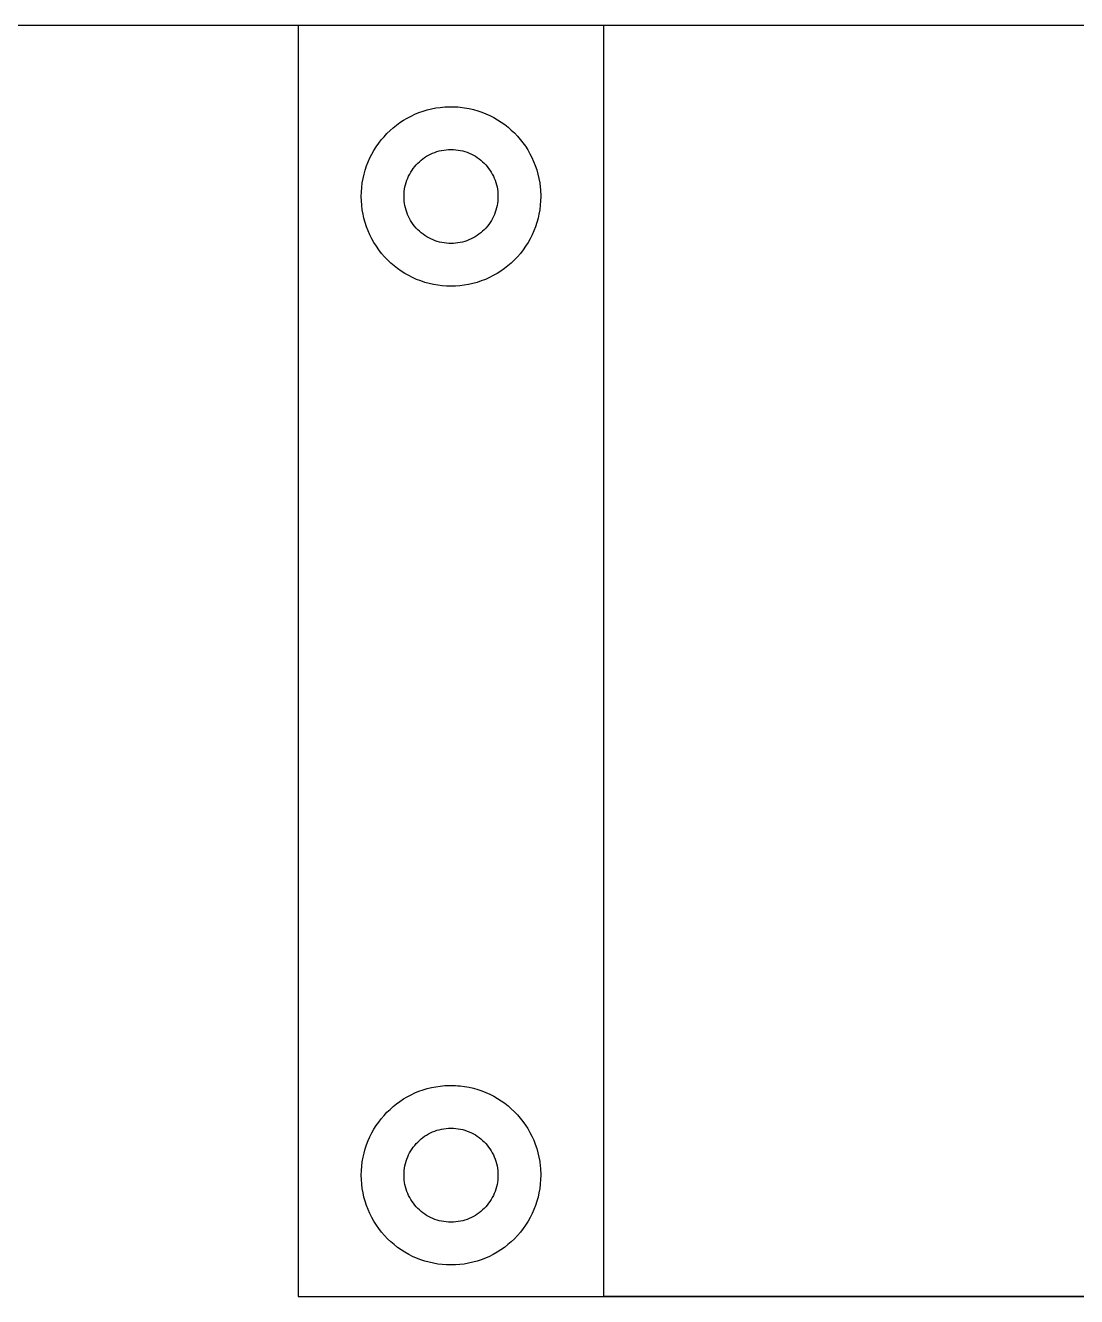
# Model space of a CAD drawing. Extents: x -29462 to 42578, y -23213 to 32194.
# Drawn here: x 16454 to 19187, y 12823 to 16127 of the extents above; entities that cross this region are included whole.
import ezdxf

# ---------------------------------------------------------------- set-up
doc = ezdxf.new("R2010")
doc.units = 0

msp = doc.modelspace()

# ---------------------------------------------------------------- linework, layer by layer
at = {"layer": 'Layer 1'}
for p, q in [((17188.7, 16126.8), (4245.9, 16126.8)), ((17163, 16126.8), (17163, 12822.9)), ((42419.5, 16126.8), (17163, 16126.8)), ((17163, 16126.8), (17163, 16126.8)), ((17957.8, 16126.8), (17188.7, 16126.8)), ((17957.8, 12822.9), (17957.8, 16126.8)), ((17456.482239, 15891.163173), (17466.629437, 15895.917627)), ((17466.629437, 15895.917627), (17477.036864, 15900.19275)), ((17477.036864, 15900.19275), (17487.690529, 15903.974288)), ((17487.690529, 15903.974288), (17498.576441, 15907.247987)), ((17498.576441, 15907.247987), (17509.680607, 15909.999593)), ((17509.680607, 15909.999593), (17520.989038, 15912.214851)), ((17520.989038, 15912.214851), (17532.487741, 15913.879508)), ((17532.487741, 15913.879508), (17544.162726, 15914.979309)), ((17544.162726, 15914.979309), (17556, 15915.5)), ((17556, 15915.5), (17560.4, 15915.5)), ((17556, 15915.5), (17556, 15915.5)), ((17560.4, 15915.5), (17566.419409, 15915.423015)), ((17566.419409, 15915.423015), (17572.40128, 15915.194985)), ((17572.40128, 15915.194985), (17578.343783, 15914.817741)), ((17578.343783, 15914.817741), (17584.245087, 15914.293111)), ((17584.245087, 15914.293111), (17595.916775, 15912.809015)), ((17595.916775, 15912.809015), (17607.401702, 15910.757335)), ((17607.401702, 15910.757335), (17618.685223, 15908.152708)), ((17618.685223, 15908.152708), (17629.752694, 15905.009772)), ((17629.752694, 15905.009772), (17640.589472, 15901.343165)), ((17640.589472, 15901.343165), (17651.180913, 15897.167525)), ((17651.180913, 15897.167525), (17661.512371, 15892.497489)), ((17661.512371, 15892.497489), (17671.569205, 15887.347694)), ((17401.84738, 15853.368736), (17410.139385, 15860.699837)), ((17410.139385, 15860.699837), (17418.775567, 15867.637133)), ((17418.775567, 15867.637133), (17427.741934, 15874.166368)), ((17427.741934, 15874.166368), (17437.024497, 15880.27329)), ((17437.024497, 15880.27329), (17446.609262, 15885.943643)), ((17446.609262, 15885.943643), (17456.482239, 15891.163173)), ((17671.569205, 15887.347694), (17681.336769, 15881.732779)), ((17681.336769, 15881.732779), (17690.80042, 15875.667381)), ((17690.80042, 15875.667381), (17699.945514, 15869.166138)), ((17699.945514, 15869.166138), (17708.757407, 15862.243687)), ((17708.757407, 15862.243687), (17717.221454, 15854.914666)), ((17372.400959, 15820.391355), (17379.176342, 15829.155138)), ((17379.176342, 15829.155138), (17386.351867, 15837.582132)), ((17386.351867, 15837.582132), (17393.913544, 15845.658083)), ((17393.913544, 15845.658083), (17401.84738, 15853.368736)), ((17717.221454, 15854.914666), (17725.323013, 15847.193713)), ((17725.323013, 15847.193713), (17733.047439, 15839.095465)), ((17733.047439, 15839.095465), (17740.380087, 15830.634561)), ((17740.380087, 15830.634561), (17747.306315, 15821.825637)), ((17354.615578, 15792.221812), (17360.106586, 15801.910438)), ((17360.106586, 15801.910438), (17366.03971, 15811.305037)), ((17366.03971, 15811.305037), (17372.400959, 15820.391355)), ((17507.197062, 15792.23368), (17512.590632, 15794.686428)), ((17512.590632, 15794.686428), (17518.120303, 15796.881731)), ((17518.120303, 15796.881731), (17523.778469, 15798.811965)), ((17523.778469, 15798.811965), (17529.557526, 15800.469507)), ((17529.557526, 15800.469507), (17535.449869, 15801.846732)), ((17535.449869, 15801.846732), (17541.447893, 15802.936018)), ((17541.447893, 15802.936018), (17547.543992, 15803.72974)), ((17547.543992, 15803.72974), (17553.730563, 15804.220275)), ((17553.730563, 15804.220275), (17560, 15804.4)), ((17560, 15804.4), (17560.4, 15804.4)), ((17560, 15804.4), (17560, 15804.4)), ((17560.4, 15804.4), (17566.684329, 15804.240091)), ((17566.684329, 15804.240091), (17572.88624, 15803.767739)), ((17572.88624, 15803.767739), (17578.99807, 15802.990603)), ((17578.99807, 15802.990603), (17585.012152, 15801.916343)), ((17585.012152, 15801.916343), (17590.920822, 15800.552617)), ((17590.920822, 15800.552617), (17596.716414, 15798.907085)), ((17596.716414, 15798.907085), (17602.391262, 15796.987405)), ((17602.391262, 15796.987405), (17607.937702, 15794.801236)), ((17607.937702, 15794.801236), (17613.348068, 15792.356238)), ((17747.306315, 15821.825637), (17753.811479, 15812.683331)), ((17753.811479, 15812.683331), (17759.880934, 15803.222281)), ((17759.880934, 15803.222281), (17765.500036, 15793.457125)), ((17765.500036, 15793.457125), (17770.654141, 15783.4025)), ((17337.352539, 15750.812125), (17340.935168, 15761.534316)), ((17340.935168, 15761.534316), (17345.015878, 15772.019497)), ((17345.015878, 15772.019497), (17349.580679, 15782.253414)), ((17349.580679, 15782.253414), (17354.615578, 15792.221812)), ((17462.41997, 15755.223918), (17466.034264, 15759.831817)), ((17466.034264, 15759.831817), (17469.860709, 15764.258507)), ((17469.860709, 15764.258507), (17473.891698, 15768.496365)), ((17473.891698, 15768.496365), (17478.119627, 15772.537767)), ((17478.119627, 15772.537767), (17482.53689, 15776.37509)), ((17482.53689, 15776.37509), (17487.135884, 15780.000709)), ((17487.135884, 15780.000709), (17491.909003, 15783.407001)), ((17491.909003, 15783.407001), (17496.848642, 15786.586343)), ((17496.848642, 15786.586343), (17501.947197, 15789.53111)), ((17501.947197, 15789.53111), (17507.197062, 15792.23368)), ((17613.348068, 15792.356238), (17618.614695, 15789.660069)), ((17618.614695, 15789.660069), (17623.729918, 15786.720388)), ((17623.729918, 15786.720388), (17628.686071, 15783.544855)), ((17628.686071, 15783.544855), (17633.475489, 15780.141128)), ((17633.475489, 15780.141128), (17638.090508, 15776.516867)), ((17638.090508, 15776.516867), (17642.52346, 15772.67973)), ((17642.52346, 15772.67973), (17646.766682, 15768.637376)), ((17646.766682, 15768.637376), (17650.812509, 15764.397465)), ((17650.812509, 15764.397465), (17654.653273, 15759.967655)), ((17654.653273, 15759.967655), (17658.281312, 15755.355605)), ((17770.654141, 15783.4025), (17775.328607, 15773.073045)), ((17775.328607, 15773.073045), (17779.508787, 15762.483395)), ((17779.508787, 15762.483395), (17783.18004, 15751.648191)), ((17329.733058, 15717.366033), (17331.737493, 15728.713729)), ((17331.737493, 15728.713729), (17334.281984, 15739.867178)), ((17334.281984, 15739.867178), (17337.352539, 15750.812125)), ((17445.615221, 15724.198066), (17447.796915, 15729.73312)), ((17447.796915, 15729.73312), (17450.236387, 15735.132708)), ((17450.236387, 15735.132708), (17452.926034, 15740.389205)), ((17452.926034, 15740.389205), (17455.85825, 15745.494988)), ((17455.85825, 15745.494988), (17459.02543, 15750.442434)), ((17459.02543, 15750.442434), (17462.41997, 15755.223918)), ((17658.281312, 15755.355605), (17661.688959, 15750.568975)), ((17661.688959, 15750.568975), (17664.868548, 15745.615423)), ((17664.868548, 15745.615423), (17667.812415, 15740.502609)), ((17667.812415, 15740.502609), (17670.512895, 15735.238191)), ((17670.512895, 15735.238191), (17672.962322, 15729.829828)), ((17672.962322, 15729.829828), (17675.15303, 15724.28518)), ((17783.18004, 15751.648191), (17786.32772, 15740.582068)), ((17786.32772, 15740.582068), (17788.937184, 15729.299664)), ((17788.937184, 15729.299664), (17790.993788, 15717.815618)), ((17327.1, 15682.3), (17327.40032, 15694.144914)), ((17327.40032, 15694.144914), (17328.28267, 15705.838343)), ((17328.28267, 15705.838343), (17329.733058, 15717.366033)), ((17438.364301, 15688.56986), (17438.839616, 15694.757619)), ((17438.839616, 15694.757619), (17439.618339, 15700.855652)), ((17439.618339, 15700.855652), (17440.692866, 15706.856338)), ((17440.692866, 15706.856338), (17442.055592, 15712.752051)), ((17442.055592, 15712.752051), (17443.698912, 15718.535168)), ((17443.698912, 15718.535168), (17445.615221, 15724.198066)), ((17675.15303, 15724.28518), (17677.077356, 15718.611905)), ((17677.077356, 15718.611905), (17678.727632, 15712.817662)), ((17678.727632, 15712.817662), (17680.096195, 15706.910111)), ((17680.096195, 15706.910111), (17681.175378, 15700.89691)), ((17681.175378, 15700.89691), (17681.957517, 15694.785719)), ((17681.957517, 15694.785719), (17682.434946, 15688.584196)), ((17790.993788, 15717.815618), (17792.482888, 15706.144567)), ((17792.482888, 15706.144567), (17793.010048, 15700.243489)), ((17793.010048, 15700.243489), (17793.38984, 15694.301148)), ((17793.38984, 15694.301148), (17793.620434, 15688.319376)), ((17327.383496, 15670.728508), (17327.1, 15682.3)), ((17328.235368, 15659.235404), (17327.383496, 15670.728508)), ((17438.2, 15682.3), (17438.364301, 15688.56986)), ((17438.34643, 15676.237462), (17438.2, 15682.3)), ((17438.790715, 15670.215905), (17438.34643, 15676.237462)), ((17439.528708, 15664.245359), (17438.790715, 15670.215905)), ((17440.556259, 15658.335852), (17439.528708, 15664.245359)), ((17681.271292, 15664.245359), (17680.243741, 15658.335852)), ((17682.009285, 15670.215905), (17681.271292, 15664.245359)), ((17682.45357, 15676.237462), (17682.009285, 15670.215905)), ((17682.434946, 15688.584196), (17682.6, 15682.3)), ((17682.6, 15682.3), (17682.45357, 15676.237462)), ((17793.416504, 15670.728508), (17792.564632, 15659.235404)), ((17793.7, 15682.3), (17793.416504, 15670.728508)), ((17793.620434, 15688.319376), (17793.7, 15682.3)), ((17329.647698, 15647.839822), (17328.235368, 15659.235404)), ((17331.612565, 15636.560895), (17329.647698, 15647.839822)), ((17334.122051, 15625.417753), (17331.612565, 15636.560895)), ((17441.869221, 15652.497413), (17440.556259, 15658.335852)), ((17443.463447, 15646.740071), (17441.869221, 15652.497413)), ((17445.334788, 15641.073855), (17443.463447, 15646.740071)), ((17447.479096, 15635.508794), (17445.334788, 15641.073855)), ((17449.892224, 15630.054916), (17447.479096, 15635.508794)), ((17452.570023, 15624.722252), (17449.892224, 15630.054916)), ((17670.907776, 15630.054916), (17668.229977, 15624.722252)), ((17673.320904, 15635.508794), (17670.907776, 15630.054916)), ((17675.465212, 15641.073855), (17673.320904, 15635.508794)), ((17677.336553, 15646.740071), (17675.465212, 15641.073855)), ((17678.930779, 15652.497413), (17677.336553, 15646.740071)), ((17680.243741, 15658.335852), (17678.930779, 15652.497413)), ((17789.187435, 15636.560895), (17786.677949, 15625.417753)), ((17791.152302, 15647.839822), (17789.187435, 15636.560895)), ((17792.564632, 15659.235404), (17791.152302, 15647.839822)), ((17337.168237, 15614.429531), (17334.122051, 15625.417753)), ((17340.743202, 15603.61536), (17337.168237, 15614.429531)), ((17344.839027, 15592.994373), (17340.743202, 15603.61536)), ((17455.508345, 15619.520828), (17452.570023, 15624.722252)), ((17458.703043, 15614.460676), (17455.508345, 15619.520828)), ((17462.149969, 15609.551822), (17458.703043, 15614.460676)), ((17465.844974, 15604.804297), (17462.149969, 15609.551822)), ((17469.78391, 15600.228129), (17465.844974, 15604.804297)), ((17473.96263, 15595.833347), (17469.78391, 15600.228129)), ((17478.353992, 15591.651034), (17473.96263, 15595.833347)), ((17646.83737, 15595.833347), (17642.446008, 15591.651034)), ((17651.01609, 15600.228129), (17646.83737, 15595.833347)), ((17654.955026, 15604.804297), (17651.01609, 15600.228129)), ((17658.650031, 15609.551822), (17654.955026, 15604.804297)), ((17662.096957, 15614.460676), (17658.650031, 15609.551822)), ((17665.291655, 15619.520828), (17662.096957, 15614.460676)), ((17668.229977, 15624.722252), (17665.291655, 15619.520828)), ((17780.056798, 15603.61536), (17775.960973, 15592.994373)), ((17783.631763, 15614.429531), (17780.056798, 15603.61536)), ((17786.677949, 15625.417753), (17783.631763, 15614.429531)), ((17349.447794, 15582.585703), (17344.839027, 15592.994373)), ((17354.561583, 15572.408482), (17349.447794, 15582.585703)), ((17360.172475, 15562.481843), (17354.561583, 15572.408482)), ((17366.27255, 15552.824918), (17360.172475, 15562.481843)), ((17482.926937, 15587.708355), (17478.353992, 15591.651034)), ((17487.671438, 15584.009468), (17482.926937, 15587.708355)), ((17492.57747, 15580.558529), (17487.671438, 15584.009468)), ((17497.635008, 15577.359693), (17492.57747, 15580.558529)), ((17502.834026, 15574.417117), (17497.635008, 15577.359693)), ((17508.164498, 15571.734956), (17502.834026, 15574.417117)), ((17513.6164, 15569.317368), (17508.164498, 15571.734956)), ((17519.179705, 15567.168509), (17513.6164, 15569.317368)), ((17524.844388, 15565.292533), (17519.179705, 15567.168509)), ((17530.600424, 15563.693599), (17524.844388, 15565.292533)), ((17536.437787, 15562.375861), (17530.600424, 15563.693599)), ((17542.346452, 15561.343476), (17536.437787, 15562.375861)), ((17584.362213, 15562.375861), (17578.453548, 15561.343476)), ((17590.199576, 15563.693599), (17584.362213, 15562.375861)), ((17595.955612, 15565.292533), (17590.199576, 15563.693599)), ((17601.620295, 15567.168509), (17595.955612, 15565.292533)), ((17607.1836, 15569.317368), (17601.620295, 15567.168509)), ((17612.635502, 15571.734956), (17607.1836, 15569.317368)), ((17617.965974, 15574.417117), (17612.635502, 15571.734956)), ((17623.164992, 15577.359693), (17617.965974, 15574.417117)), ((17628.22253, 15580.558529), (17623.164992, 15577.359693)), ((17633.128562, 15584.009468), (17628.22253, 15580.558529)), ((17637.873063, 15587.708355), (17633.128562, 15584.009468)), ((17642.446008, 15591.651034), (17637.873063, 15587.708355)), ((17760.627525, 15562.481843), (17754.52745, 15552.824918)), ((17766.238417, 15572.408482), (17760.627525, 15562.481843)), ((17771.352206, 15582.585703), (17766.238417, 15572.408482)), ((17775.960973, 15592.994373), (17771.352206, 15582.585703)), ((17372.853888, 15543.456839), (17366.27255, 15552.824918)), ((17379.908572, 15534.396739), (17372.853888, 15543.456839)), ((17387.42868, 15525.663751), (17379.908572, 15534.396739)), ((17548.316393, 15560.6006), (17542.346452, 15561.343476)), ((17554.337584, 15560.151389), (17548.316393, 15560.6006)), ((17560.4, 15560), (17554.337584, 15560.151389)), ((17566.462416, 15560.151389), (17560.4, 15560)), ((17572.483607, 15560.6006), (17566.462416, 15560.151389)), ((17578.453548, 15561.343476), (17572.483607, 15560.6006)), ((17740.891428, 15534.396739), (17733.37132, 15525.663751)), ((17747.946112, 15543.456839), (17740.891428, 15534.396739)), ((17754.52745, 15552.824918), (17747.946112, 15543.456839)), ((17395.406295, 15517.277008), (17387.42868, 15525.663751)), ((17403.789619, 15509.2958), (17395.406295, 15517.277008)), ((17412.519383, 15501.771949), (17403.789619, 15509.2958)), ((17421.576459, 15494.713384), (17412.519383, 15501.771949)), ((17708.280617, 15501.771949), (17699.223541, 15494.713384)), ((17717.010381, 15509.2958), (17708.280617, 15501.771949)), ((17725.393705, 15517.277008), (17717.010381, 15509.2958)), ((17733.37132, 15525.663751), (17725.393705, 15517.277008)), ((17430.941716, 15488.128031), (17421.576459, 15494.713384)), ((17440.596027, 15482.023819), (17430.941716, 15488.128031)), ((17450.520261, 15476.408674), (17440.596027, 15482.023819)), ((17460.695289, 15471.290524), (17450.520261, 15476.408674)), ((17471.101984, 15466.677297), (17460.695289, 15471.290524)), ((17481.721214, 15462.57692), (17471.101984, 15466.677297)), ((17492.533852, 15458.997321), (17481.721214, 15462.57692)), ((17639.078786, 15462.57692), (17628.266148, 15458.997321)), ((17649.698016, 15466.677297), (17639.078786, 15462.57692)), ((17660.104711, 15471.290524), (17649.698016, 15466.677297)), ((17670.279739, 15476.408674), (17660.104711, 15471.290524)), ((17680.203973, 15482.023819), (17670.279739, 15476.408674)), ((17689.858284, 15488.128031), (17680.203973, 15482.023819)), ((17699.223541, 15494.713384), (17689.858284, 15488.128031)), ((17503.520768, 15455.946427), (17492.533852, 15458.997321)), ((17514.662833, 15453.432166), (17503.520768, 15455.946427)), ((17525.940917, 15451.462465), (17514.662833, 15453.432166)), ((17537.335893, 15450.045252), (17525.940917, 15451.462465)), ((17548.82863, 15449.188455), (17537.335893, 15450.045252)), ((17560.4, 15448.9), (17548.82863, 15449.188455)), ((17571.97137, 15449.188455), (17560.4, 15448.9)), ((17583.464107, 15450.045252), (17571.97137, 15449.188455)), ((17594.859083, 15451.462465), (17583.464107, 15450.045252)), ((17606.137167, 15453.432166), (17594.859083, 15451.462465)), ((17617.279232, 15455.946427), (17606.137167, 15453.432166)), ((17628.266148, 15458.997321), (17617.279232, 15455.946427)), ((17456.455999, 13347.350201), (17466.605372, 13352.107157)), ((17466.605372, 13352.107157), (17477.01518, 13356.384551)), ((17477.01518, 13356.384551), (17487.671422, 13360.168116)), ((17487.671422, 13360.168116), (17498.560098, 13363.44358)), ((17498.560098, 13363.44358), (17509.667209, 13366.196677)), ((17509.667209, 13366.196677), (17520.978755, 13368.413136)), ((17520.978755, 13368.413136), (17532.480735, 13370.078689)), ((17532.480735, 13370.078689), (17544.15915, 13371.179067)), ((17544.15915, 13371.179067), (17556, 13371.7)), ((17556, 13371.7), (17560.4, 13371.7)), ((17556, 13371.7), (17556, 13371.7)), ((17560.4, 13371.7), (17566.421222, 13371.622969)), ((17566.421222, 13371.622969), (17572.404871, 13371.394807)), ((17572.404871, 13371.394807), (17578.349116, 13371.017344)), ((17578.349116, 13371.017344), (17584.252126, 13370.492413)), ((17584.252126, 13370.492413), (17595.927111, 13369.00747)), ((17595.927111, 13369.00747), (17607.415173, 13366.954632)), ((17607.415173, 13366.954632), (17618.70166, 13364.348552)), ((17618.70166, 13364.348552), (17629.771919, 13361.203881)), ((17629.771919, 13361.203881), (17640.611297, 13357.535273)), ((17640.611297, 13357.535273), (17651.205142, 13353.357381)), ((17651.205142, 13353.357381), (17661.5388, 13348.684858)), ((17661.5388, 13348.684858), (17671.597619, 13343.532356)), ((17401.812871, 13309.536743), (17410.105641, 13316.871418)), ((17410.105641, 13316.871418), (17418.742845, 13323.812145)), ((17418.742845, 13323.812145), (17427.710483, 13330.344656)), ((17427.710483, 13330.344656), (17436.994554, 13336.454682)), ((17436.994554, 13336.454682), (17446.58106, 13342.127953)), ((17446.58106, 13342.127953), (17456.455999, 13347.350201)), ((17671.597619, 13343.532356), (17681.366946, 13337.914528)), ((17681.366946, 13337.914528), (17690.832127, 13331.846027)), ((17690.832127, 13331.846027), (17699.978511, 13325.341506)), ((17699.978511, 13325.341506), (17708.791445, 13318.415617)), ((17708.791445, 13318.415617), (17717.256275, 13311.083014)), ((17372.366122, 13276.543952), (17379.14116, 13285.311725)), ((17379.14116, 13285.311725), (17386.31663, 13293.742628)), ((17386.31663, 13293.742628), (17393.878534, 13301.82239)), ((17393.878534, 13301.82239), (17401.812871, 13309.536743)), ((17717.256275, 13311.083014), (17725.358349, 13303.358349)), ((17725.358349, 13303.358349), (17733.083014, 13295.256275)), ((17733.083014, 13295.256275), (17740.415617, 13286.791445)), ((17740.415617, 13286.791445), (17747.341506, 13277.978511)), ((17354.583608, 13248.362092), (17360.073347, 13258.054866)), ((17360.073347, 13258.054866), (17366.005518, 13267.453575)), ((17366.005518, 13267.453575), (17372.366122, 13276.543952)), ((17507.170674, 13248.420983), (17512.566439, 13250.876221)), ((17512.566439, 13250.876221), (17518.098509, 13253.073779)), ((17518.098509, 13253.073779), (17523.759271, 13255.006019)), ((17523.759271, 13255.006019), (17529.541111, 13256.665302)), ((17529.541111, 13256.665302), (17535.436415, 13258.043988)), ((17535.436415, 13258.043988), (17541.43757, 13259.13444)), ((17541.43757, 13259.13444), (17547.536961, 13259.929018)), ((17547.536961, 13259.929018), (17553.726976, 13260.420085)), ((17553.726976, 13260.420085), (17560, 13260.6)), ((17560, 13260.6), (17560.4, 13260.6)), ((17560, 13260.6), (17560, 13260.6)), ((17560.4, 13260.6), (17566.687919, 13260.439911)), ((17566.687919, 13260.439911), (17572.893277, 13259.967038)), ((17572.893277, 13259.967038), (17579.008402, 13259.189055)), ((17579.008402, 13259.189055), (17585.025619, 13258.113637)), ((17585.025619, 13258.113637), (17590.937254, 13256.748456)), ((17590.937254, 13256.748456), (17596.735633, 13255.101188)), ((17596.735633, 13255.101188), (17602.413081, 13253.179507)), ((17602.413081, 13253.179507), (17607.961924, 13250.991087)), ((17607.961924, 13250.991087), (17613.374489, 13248.543601)), ((17747.341506, 13277.978511), (17753.846027, 13268.832127)), ((17753.846027, 13268.832127), (17759.914528, 13259.366946)), ((17759.914528, 13259.366946), (17765.532356, 13249.597619)), ((17765.532356, 13249.597619), (17770.684858, 13239.5388)), ((17337.328979, 13206.935735), (17340.908987, 13217.662076)), ((17340.908987, 13217.662076), (17344.987428, 13228.151428)), ((17344.987428, 13228.151428), (17349.550302, 13238.389523)), ((17349.550302, 13238.389523), (17354.583608, 13248.362092)), ((17462.384854, 13211.37674), (17465.998808, 13215.988645)), ((17465.998808, 13215.988645), (17469.825205, 13220.419258)), ((17469.825205, 13220.419258), (17473.856431, 13224.660939)), ((17473.856431, 13224.660939), (17478.084872, 13228.70605)), ((17478.084872, 13228.70605), (17482.502915, 13232.546953)), ((17482.502915, 13232.546953), (17487.102946, 13236.176009)), ((17487.102946, 13236.176009), (17491.877351, 13239.585578)), ((17491.877351, 13239.585578), (17496.818517, 13242.768023)), ((17496.818517, 13242.768023), (17501.918829, 13245.715704)), ((17501.918829, 13245.715704), (17507.170674, 13248.420983)), ((17613.374489, 13248.543601), (17618.6431, 13245.844724)), ((17618.6431, 13245.844724), (17623.760085, 13242.902131)), ((17623.760085, 13242.902131), (17628.717768, 13239.723495)), ((17628.717768, 13239.723495), (17633.508476, 13236.31649)), ((17633.508476, 13236.31649), (17638.124535, 13232.688791)), ((17638.124535, 13232.688791), (17642.55827, 13228.848072)), ((17642.55827, 13228.848072), (17646.802007, 13224.802007)), ((17646.802007, 13224.802007), (17650.848072, 13220.55827)), ((17650.848072, 13220.55827), (17654.688791, 13216.124535)), ((17654.688791, 13216.124535), (17658.31649, 13211.508476)), ((17770.684858, 13239.5388), (17775.357381, 13229.205142)), ((17775.357381, 13229.205142), (17779.535273, 13218.611297)), ((17779.535273, 13218.611297), (17783.203881, 13207.771919)), ((17329.719546, 13173.477473), (17331.720258, 13184.829164)), ((17331.720258, 13184.829164), (17334.261402, 13195.986675)), ((17334.261402, 13195.986675), (17337.328979, 13206.935735)), ((17445.588799, 13180.325942), (17447.768207, 13185.865187)), ((17447.768207, 13185.865187), (17450.205741, 13191.268973)), ((17450.205741, 13191.268973), (17452.893786, 13196.529659)), ((17452.893786, 13196.529659), (17455.824729, 13201.639609)), ((17455.824729, 13201.639609), (17458.990956, 13206.591182)), ((17458.990956, 13206.591182), (17462.384854, 13211.37674)), ((17658.31649, 13211.508476), (17661.723495, 13206.717768)), ((17661.723495, 13206.717768), (17664.902131, 13201.760085)), ((17664.902131, 13201.760085), (17667.844724, 13196.6431)), ((17667.844724, 13196.6431), (17670.543601, 13191.374489)), ((17670.543601, 13191.374489), (17672.991087, 13185.961924)), ((17672.991087, 13185.961924), (17675.179507, 13180.413081)), ((17783.203881, 13207.771919), (17786.348552, 13196.70166)), ((17786.348552, 13196.70166), (17788.954632, 13185.415173)), ((17788.954632, 13185.415173), (17791.00747, 13173.927111)), ((17327.1, 13138.4), (17327.395417, 13150.248622)), ((17327.395417, 13150.248622), (17328.273265, 13161.945869)), ((17328.273265, 13161.945869), (17329.719546, 13173.477473)), ((17438.359347, 13144.67358), (17438.830116, 13150.865172)), ((17438.830116, 13150.865172), (17439.604692, 13156.967136)), ((17439.604692, 13156.967136), (17440.675462, 13162.971833)), ((17440.675462, 13162.971833), (17442.034812, 13168.871626)), ((17442.034812, 13168.871626), (17443.675129, 13174.658875)), ((17443.675129, 13174.658875), (17445.588799, 13180.325942)), ((17675.179507, 13180.413081), (17677.101188, 13174.735633)), ((17677.101188, 13174.735633), (17678.748456, 13168.937254)), ((17678.748456, 13168.937254), (17680.113637, 13163.025619)), ((17680.113637, 13163.025619), (17681.189055, 13157.008402)), ((17681.189055, 13157.008402), (17681.967038, 13150.893277)), ((17681.967038, 13150.893277), (17682.439911, 13144.687919)), ((17791.00747, 13173.927111), (17792.492413, 13162.252126)), ((17792.492413, 13162.252126), (17793.017344, 13156.349116)), ((17793.017344, 13156.349116), (17793.394807, 13150.404871)), ((17793.394807, 13150.404871), (17793.622969, 13144.421222)), ((17327.383496, 13126.828508), (17327.1, 13138.4)), ((17328.235368, 13115.335404), (17327.383496, 13126.828508)), ((17438.2, 13138.4), (17438.359347, 13144.67358)), ((17438.360089, 13132.112081), (17438.2, 13138.4)), ((17438.832962, 13125.906723), (17438.360089, 13132.112081)), ((17439.610945, 13119.791598), (17438.832962, 13125.906723)), ((17440.686363, 13113.774381), (17439.610945, 13119.791598)), ((17681.189055, 13119.791598), (17680.113637, 13113.774381)), ((17681.967038, 13125.906723), (17681.189055, 13119.791598)), ((17682.439911, 13132.112081), (17681.967038, 13125.906723)), ((17682.439911, 13144.687919), (17682.6, 13138.4)), ((17682.6, 13138.4), (17682.439911, 13132.112081)), ((17793.416504, 13126.828508), (17792.564632, 13115.335404)), ((17793.7, 13138.4), (17793.416504, 13126.828508)), ((17793.622969, 13144.421222), (17793.7, 13138.4)), ((17329.647698, 13103.939822), (17328.235368, 13115.335404)), ((17331.612565, 13092.660895), (17329.647698, 13103.939822)), ((17334.122051, 13081.517753), (17331.612565, 13092.660895)), ((17442.051544, 13107.862746), (17440.686363, 13113.774381)), ((17443.698812, 13102.064367), (17442.051544, 13107.862746)), ((17445.620493, 13096.386919), (17443.698812, 13102.064367)), ((17447.808913, 13090.838076), (17445.620493, 13096.386919)), ((17450.256399, 13085.425511), (17447.808913, 13090.838076)), ((17452.955276, 13080.1569), (17450.256399, 13085.425511)), ((17670.543601, 13085.425511), (17667.844724, 13080.1569)), ((17672.991087, 13090.838076), (17670.543601, 13085.425511)), ((17675.179507, 13096.386919), (17672.991087, 13090.838076)), ((17677.101188, 13102.064367), (17675.179507, 13096.386919)), ((17678.748456, 13107.862746), (17677.101188, 13102.064367)), ((17680.113637, 13113.774381), (17678.748456, 13107.862746)), ((17789.187435, 13092.660895), (17786.677949, 13081.517753)), ((17791.152302, 13103.939822), (17789.187435, 13092.660895)), ((17792.564632, 13115.335404), (17791.152302, 13103.939822)), ((17337.168237, 13070.529531), (17334.122051, 13081.517753)), ((17340.743202, 13059.71536), (17337.168237, 13070.529531)), ((17344.839027, 13049.094373), (17340.743202, 13059.71536)), ((17455.897869, 13075.039915), (17452.955276, 13080.1569)), ((17459.076505, 13070.082232), (17455.897869, 13075.039915)), ((17462.48351, 13065.291524), (17459.076505, 13070.082232)), ((17466.111209, 13060.675465), (17462.48351, 13065.291524)), ((17469.951928, 13056.24173), (17466.111209, 13060.675465)), ((17473.997993, 13051.997993), (17469.951928, 13056.24173)), ((17478.24173, 13047.951928), (17473.997993, 13051.997993)), ((17646.802007, 13051.997993), (17642.55827, 13047.951928)), ((17650.848072, 13056.24173), (17646.802007, 13051.997993)), ((17654.688791, 13060.675465), (17650.848072, 13056.24173)), ((17658.31649, 13065.291524), (17654.688791, 13060.675465)), ((17661.723495, 13070.082232), (17658.31649, 13065.291524)), ((17664.902131, 13075.039915), (17661.723495, 13070.082232)), ((17667.844724, 13080.1569), (17664.902131, 13075.039915)), ((17780.056798, 13059.71536), (17775.960973, 13049.094373)), ((17783.631763, 13070.529531), (17780.056798, 13059.71536)), ((17786.677949, 13081.517753), (17783.631763, 13070.529531)), ((17349.447794, 13038.685703), (17344.839027, 13049.094373)), ((17354.561583, 13028.508482), (17349.447794, 13038.685703)), ((17360.172475, 13018.581843), (17354.561583, 13028.508482)), ((17366.27255, 13008.924918), (17360.172475, 13018.581843)), ((17482.675465, 13044.111209), (17478.24173, 13047.951928)), ((17487.291524, 13040.48351), (17482.675465, 13044.111209)), ((17492.082232, 13037.076505), (17487.291524, 13040.48351)), ((17497.039915, 13033.897869), (17492.082232, 13037.076505)), ((17502.1569, 13030.955276), (17497.039915, 13033.897869)), ((17507.425511, 13028.256399), (17502.1569, 13030.955276)), ((17512.838076, 13025.808913), (17507.425511, 13028.256399)), ((17518.386919, 13023.620493), (17512.838076, 13025.808913)), ((17524.064367, 13021.698812), (17518.386919, 13023.620493)), ((17529.862746, 13020.051544), (17524.064367, 13021.698812)), ((17535.774381, 13018.686363), (17529.862746, 13020.051544)), ((17541.791598, 13017.610945), (17535.774381, 13018.686363)), ((17547.906723, 13016.832962), (17541.791598, 13017.610945)), ((17579.008402, 13017.610945), (17572.893277, 13016.832962)), ((17585.025619, 13018.686363), (17579.008402, 13017.610945)), ((17590.937254, 13020.051544), (17585.025619, 13018.686363)), ((17596.735633, 13021.698812), (17590.937254, 13020.051544)), ((17602.413081, 13023.620493), (17596.735633, 13021.698812)), ((17607.961924, 13025.808913), (17602.413081, 13023.620493)), ((17613.374489, 13028.256399), (17607.961924, 13025.808913)), ((17618.6431, 13030.955276), (17613.374489, 13028.256399)), ((17623.760085, 13033.897869), (17618.6431, 13030.955276)), ((17628.717768, 13037.076505), (17623.760085, 13033.897869)), ((17633.508476, 13040.48351), (17628.717768, 13037.076505)), ((17638.124535, 13044.111209), (17633.508476, 13040.48351)), ((17642.55827, 13047.951928), (17638.124535, 13044.111209)), ((17760.627525, 13018.581843), (17754.52745, 13008.924918)), ((17766.238417, 13028.508482), (17760.627525, 13018.581843)), ((17771.352206, 13038.685703), (17766.238417, 13028.508482)), ((17775.960973, 13049.094373), (17771.352206, 13038.685703)), ((17372.853888, 12999.556839), (17366.27255, 13008.924918)), ((17379.908572, 12990.496739), (17372.853888, 12999.556839)), ((17387.42868, 12981.763751), (17379.908572, 12990.496739)), ((17554.112081, 13016.360089), (17547.906723, 13016.832962)), ((17560.4, 13016.2), (17554.112081, 13016.360089)), ((17566.687919, 13016.360089), (17560.4, 13016.2)), ((17572.893277, 13016.832962), (17566.687919, 13016.360089)), ((17740.891428, 12990.496739), (17733.37132, 12981.763751)), ((17747.946112, 12999.556839), (17740.891428, 12990.496739)), ((17754.52745, 13008.924918), (17747.946112, 12999.556839)), ((17395.406295, 12973.377008), (17387.42868, 12981.763751)), ((17403.789619, 12965.3958), (17395.406295, 12973.377008)), ((17412.519383, 12957.871949), (17403.789619, 12965.3958)), ((17421.576459, 12950.813384), (17412.519383, 12957.871949)), ((17708.280617, 12957.871949), (17699.223541, 12950.813384)), ((17717.010381, 12965.3958), (17708.280617, 12957.871949)), ((17725.393705, 12973.377008), (17717.010381, 12965.3958)), ((17733.37132, 12981.763751), (17725.393705, 12973.377008)), ((17430.941716, 12944.228031), (17421.576459, 12950.813384)), ((17440.596027, 12938.123819), (17430.941716, 12944.228031)), ((17450.520261, 12932.508674), (17440.596027, 12938.123819)), ((17460.695289, 12927.390524), (17450.520261, 12932.508674)), ((17471.101984, 12922.777297), (17460.695289, 12927.390524)), ((17481.721214, 12918.67692), (17471.101984, 12922.777297)), ((17492.533852, 12915.097321), (17481.721214, 12918.67692)), ((17639.078786, 12918.67692), (17628.266148, 12915.097321)), ((17649.698016, 12922.777297), (17639.078786, 12918.67692)), ((17660.104711, 12927.390524), (17649.698016, 12922.777297)), ((17670.279739, 12932.508674), (17660.104711, 12927.390524)), ((17680.203973, 12938.123819), (17670.279739, 12932.508674)), ((17689.858284, 12944.228031), (17680.203973, 12938.123819)), ((17699.223541, 12950.813384), (17689.858284, 12944.228031)), ((17503.520768, 12912.046427), (17492.533852, 12915.097321)), ((17514.662833, 12909.532166), (17503.520768, 12912.046427)), ((17525.940917, 12907.562465), (17514.662833, 12909.532166)), ((17537.335893, 12906.145252), (17525.940917, 12907.562465)), ((17548.82863, 12905.288455), (17537.335893, 12906.145252)), ((17560.4, 12905), (17548.82863, 12905.288455)), ((17571.97137, 12905.288455), (17560.4, 12905)), ((17583.464107, 12906.145252), (17571.97137, 12905.288455)), ((17594.859083, 12907.562465), (17583.464107, 12906.145252)), ((17606.137167, 12909.532166), (17594.859083, 12907.562465)), ((17617.279232, 12912.046427), (17606.137167, 12909.532166)), ((17628.266148, 12915.097321), (17617.279232, 12912.046427)), ((17163, 12822.9), (42419.5, 12822.9)), ((42419.5, 12822.9), (17957.8, 12822.9))]:
    msp.add_line(p, q, dxfattribs=at)

doc.saveas('drawing.dxf')
